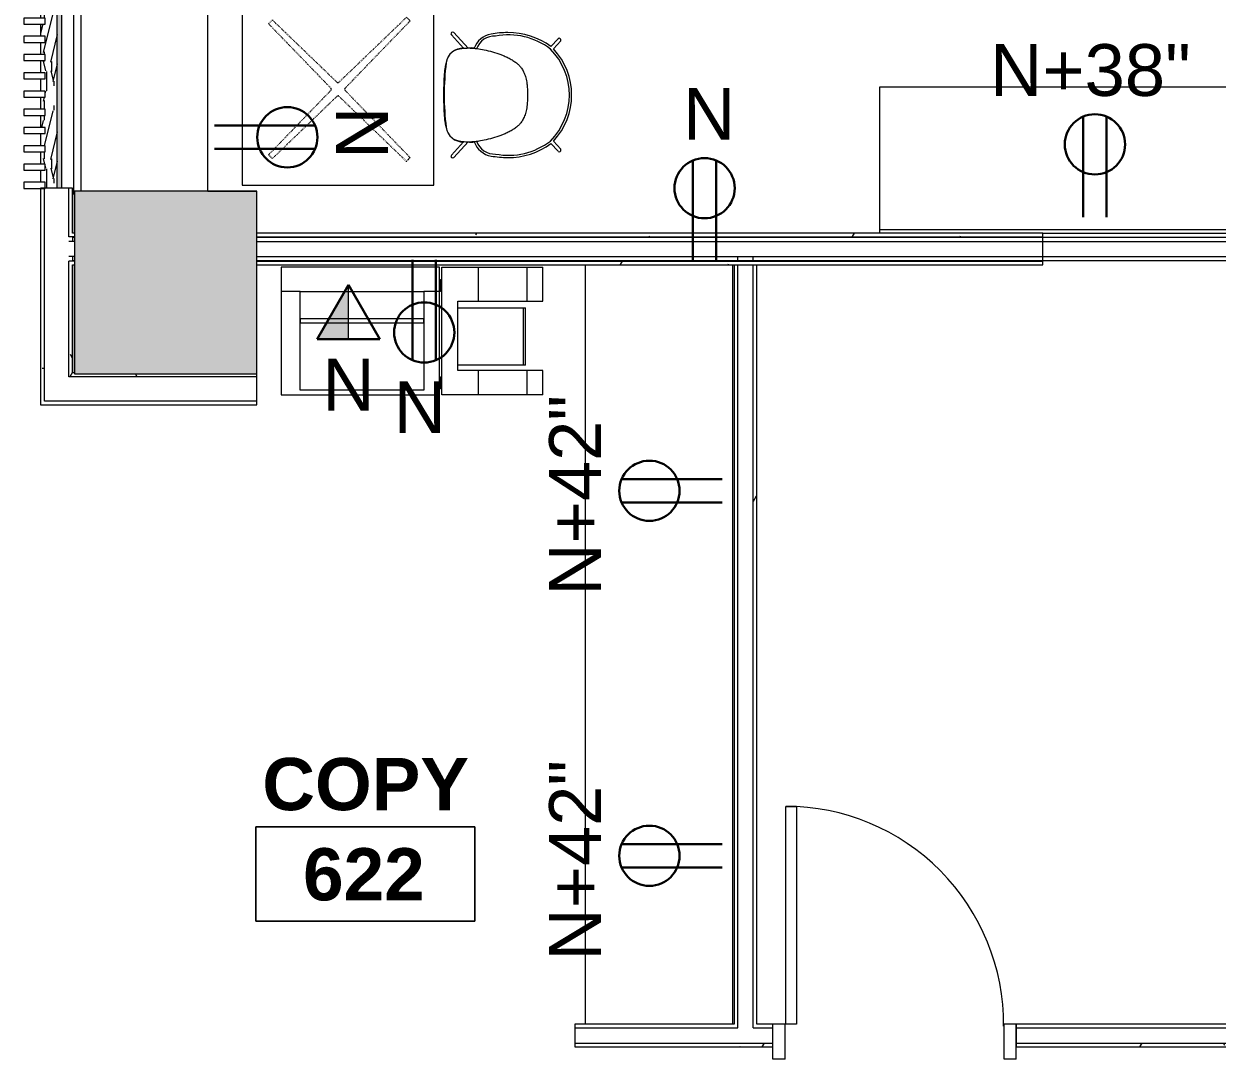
# Model space of a CAD drawing. Header units: inches. Extents: x -1880 to 225, y -1065 to 162.
# Drawn here: x -970.7 to -774.6, y -451.5 to -281.3 of the extents above; entities that cross this region are included whole.
import ezdxf

# ---------------------------------------------------------------- set-up
doc = ezdxf.new("R2010")
doc.units = ezdxf.units.IN
doc.header["$MEASUREMENT"] = 0
doc.linetypes.add('Dash', pattern=[0.25, 0.125, -0.125])
for name, color, linetype, lineweight in [('06_555 11th St - background_dwg', 8, 'Continuous', 9), ('A-ANNO-NOTE', 131, 'Continuous', 30), ('A-AREA-IDEN', 2, 'Continuous', 9), ('A-DOOR', 31, 'Continuous', 13), ('A-DOOR-FRAM', 31, 'Continuous', 20), ('A-GENM', 13, 'Continuous', 9), ('A-WALL', 113, 'Continuous', 13), ('A-WALL-PATT', 111, 'Continuous', 13), ('I-FURN', 30, 'Continuous', 9), ('I-FURN-HDLN', 30, 'Dash', 9), ('I-WALL', 2, 'Continuous', 13), ('Q-CASE', 31, 'Continuous', 9), ('Q-SPCQ', 91, 'Continuous', 9), ('S', 7, 'Continuous', 9), ('S-COLS', 52, 'Continuous', 13)]:
    doc.layers.add(name, color=color, linetype=linetype, lineweight=lineweight)
doc.styles.add('Swis721 Lt BT', font='swissl.ttf', dxfattribs={"height": 8.514638})
doc.styles.add('Swis721 Lt BT_B', font='', dxfattribs={"height": 8.583975})
doc.styles.get('Swis721 Lt BT_B').set_extended_font_data('Swis721 Lt BT', bold=True)
pattern_1 = [(0, (0, 0), (30.72, 7.68), [1.267, -21.773, 1.267, -21.773, -122.88]), (0, (0, 0), (30.72, 7.68), [-46.08, 1.267, -44.813, 1.267, -21.773, -53.76]), (0, (0, 0), (30.72, 7.68), [-115.2, 1.267, -14.093, 1.267, -37.133]), (120, (11.52, 3.84), (-22.011075, 22.7643), [1.267, -21.773, 1.267, -21.773, -122.88]), (120, (11.52, 3.84), (-22.011075, 22.7643), [-46.08, 1.267, -44.813, 1.267, -21.773, -53.76]), (120, (11.52, 3.84), (-22.011075, 22.7643), [-115.2, 1.267, -14.093, 1.267, -37.133]), (240, (15.36, 19.2), (-8.708925, -30.4443), [1.267, -21.773, 1.267, -21.773, -122.88]), (240, (15.36, 19.2), (-8.708925, -30.4443), [-46.08, 1.267, -44.813, 1.267, -21.773, -53.76]), (240, (15.36, 19.2), (-8.708925, -30.4443), [-115.2, 1.267, -14.093, 1.267, -37.133])]

# ---------------------------------------------------------------- blocks, each defined once
blk = doc.blocks.new('Concrete-Rectangular-Column - 30 x30-5170816-FIRST FLOOR POWER _ SIGNAL')
at = {"layer": 'S-COLS', "lineweight": 9}
blk.add_hatch(color=7, dxfattribs=at).paths.add_polyline_path([(-4.89, -15), (15, -15), (15, 15), (-15, 15), (-15, -15)], flags=0)
at = {"layer": 'S-COLS', "color": 8, "lineweight": 20}
for p, q in [((15, 15), (-15, 15)), ((-15, 15), (-15, -15)), ((15, -15), (15, 15)), ((-15, -15), (15, -15))]:
    blk.add_line(p, q, dxfattribs=at)
blk = doc.blocks.new('C-Counter Top - ADJ HEIGHT-6033748-FIRST FLOOR POWER _ SIGNAL')
at = {"layer": 'Q-CASE'}
for p, q in [((77.55, 25), (-47.26, 25)), ((77.55, 0.75), (-47.26, 0.75))]:
    blk.add_line(p, q, dxfattribs=at)
blk = doc.blocks.new('Booth Seat2 - Booth Seat-5982900-FIRST FLOOR POWER _ SIGNAL')
at = {"layer": 'Q-CASE'}
h = blk.add_hatch(dxfattribs=at)
h.set_pattern_fill('FP1_2', color=256, style=0, pattern_type=2)
h.set_pattern_definition([(180, (-949.905, -184.636), (-2e-15, -16), [3.2, -4.8, 1.6, -6.4]), (180, (-961.105, -185.036), (-2e-15, -16), [3.2, -12.8]), (180, (-959.505, -185.836), (-2e-15, -16), [1.6, -14.4]), (180, (-950.705, -186.236), (-2e-15, -16), [0.8, -11.2, 0.8, -3.2]), (180, (-956.305, -187.036), (-2e-15, -16), [3.2, -4.8, 0.8, -7.2]), (180, (-952.305, -187.436), (2e-15, -16), [2.4, -13.6]), (180, (-956.305, -187.836), (-2e-15, -16), [4.8, -11.2]), (180, (-951.505, -188.236), (-2e-15, -16), [3.2, -12.8]), (180, (-957.905, -188.636), (-2e-15, -16), [8, -8]), (180, (-953.105, -189.436), (-2e-15, -16), [1.6, -4.8, 3.2, -6.4]), (180, (-964.305, -189.836), (-2e-15, -16), [3.2, -12.8]), (180, (-961.105, -190.236), (-2e-15, -16), [1.6, -14.4]), (180, (-957.905, -190.636), (-2e-15, -16), [1.6, -14.4]), (180, (-949.905, -191.036), (-2e-15, -16), [3.2, -12.8]), (180, (-957.905, -191.436), (-2e-15, -16), [3.2, -12.8]), (180, (-957.905, -192.236), (-2e-15, -16), [3.2, -3.2, 3.2, -6.4]), (180, (-954.705, -193.036), (-2e-15, -16), [1.6, -8, 3.2, -3.2]), (180, (-957.905, -193.436), (-2e-15, -16), [4.8, -11.2]), (180, (-957.905, -194.236), (-2e-15, -16), [3.2, -12.8]), (180, (-951.505, -194.636), (-2e-15, -16), [4.8, -6.4, 1.6, -3.2]), (180, (-951.505, -195.436), (-2e-15, -16), [8, -8]), (180, (-961.105, -195.836), (-2e-15, -16), [1.6, -14.4]), (180, (-956.305, -196.236), (-2e-15, -16), [3.2, -12.8]), (180, (-953.105, -196.636), (-2e-15, -16), [1.6, -6.4, 1.6, -6.4]), (180, (-951.505, -197.036), (-2e-15, -16), [1.6, -4.8, 3.2, -6.4]), (180, (-954.705, -197.436), (-2e-15, -16), [1.6, -8, 1.6, -4.8]), (180, (-957.905, -197.836), (-2e-15, -16), [4.8, -11.2]), (180, (-951.505, -198.636), (-2e-15, -16), [3.2, -12.8]), (180, (-959.505, -199.036), (-2e-15, -16), [1.6, -14.4]), (180, (-962.705, -199.436), (-2e-15, -16), [1.6, -14.4]), (194.036, (-961.105, -185.836), (-15.99983, 0.00055), [1.648, -64.322]), (194.036, (-962.705, -189.436), (-15.99983, 0.00055), [1.648, -64.322]), (194.036, (-961.105, -199.036), (-15.99983, 0.00055), [1.648, -64.322]), (194.036, (-956.305, -193.036), (-15.99983, 0.00055), [1.648, -64.322]), (194.036, (-959.505, -195.436), (-15.99983, 0.00055), [1.648, -64.322]), (194.036, (-961.105, -194.236), (-15.99983, 0.00055), [1.648, -64.322]), (194.036, (-953.105, -197.036), (-15.99983, 0.00055), [1.648, -64.322]), (194.036, (-959.505, -196.236), (-15.99983, 0.00055), [1.648, -64.322]), (194.036, (-962.705, -190.236), (-15.99983, 0.00055), [3.296, -62.674]), (194.036, (-961.105, -191.436), (-15.99983, 0.00055), [3.296, -62.674]), (194.036, (-961.105, -192.236), (-15.99983, 0.00055), [3.296, -62.674]), (345.964, (-956.305, -187.036), (15.99983, 0.00055), [1.648, -3.296, 1.648, -59.378]), (345.964, (-953.105, -189.436), (15.99983, 0.00055), [1.648, -64.322]), (345.964, (-953.105, -196.636), (15.99983, 0.00055), [3.296, -62.674]), (14.036, (-961.105, -185.036), (15.99983, -0.00055), [1.648, -64.322]), (165.964, (-964.305, -185.036), (-15.99983, -0.00055), [1.648, -64.322]), (165.964, (-959.505, -190.636), (-15.99983, -0.00055), [1.648, -64.322]), (165.964, (-962.705, -193.436), (-15.99983, -0.00055), [1.648, -64.322]), (165.964, (-956.305, -194.636), (-15.99983, -0.00055), [1.648, -64.322]), (165.964, (-954.705, -196.636), (-15.99983, -0.00055), [1.648, -64.322]), (165.964, (-956.305, -197.436), (-15.99983, -0.00055), [1.648, -64.322]), (165.964, (-956.305, -194.636), (-15.99983, -0.00055), [1.648, -64.322]), (165.964, (-961.105, -197.036), (-15.99983, -0.00055), [6.592, -59.378]), (165.964, (-951.505, -186.236), (-15.99983, -0.00055), [6.592, -59.378]), (165.964, (-953.105, -187.436), (-15.99983, -0.00055), [6.592, -59.378]), (165.964, (-954.705, -188.236), (-15.99983, -0.00055), [1.648, -3.296, 3.296, -57.73]), (165.964, (-954.705, -189.436), (-15.99983, -0.00055), [3.296, -3.296, 3.296, -56.082]), (165.964, (-953.105, -191.036), (-15.99983, -0.00055), [6.592, -59.378]), (165.964, (-951.505, -192.236), (-15.99983, -0.00055), [6.592, -59.378]), (165.964, (-951.505, -193.036), (-15.99983, -0.00055), [6.592, -59.378]), (165.964, (-962.705, -197.836), (-15.99983, -0.00055), [1.648, -64.322]), (165.964, (-964.305, -199.436), (-15.99983, -0.00055), [3.296, -62.674]), (165.964, (-954.705, -198.636), (-15.99983, -0.00055), [3.296, -62.674]), (165.964, (-953.105, -184.636), (-15.99983, -0.00055), [6.592, -59.378]), (165.964, (-962.705, -195.836), (-15.99983, -0.00055), [4.944, -61.026]), (165.964, (-964.305, -194.636), (-15.99983, -0.00055), [9.888, -56.082])])
h.paths.add_polyline_path([(-966.9, -174.63), (-837.02, -174.63), (-837.02, -172.64), (-837.94, -172.64), (-837.94, -171.89), (-839.94, -171.89), (-839.94, -172.64), (-840.94, -172.64), (-840.94, -171.89), (-842.94, -171.89), (-842.94, -172.64), (-843.94, -172.64), (-843.94, -171.89), (-845.94, -171.89), (-845.94, -172.64), (-846.94, -172.64), (-846.94, -171.89), (-848.94, -171.89), (-848.94, -172.64), (-849.94, -172.64), (-849.94, -171.89), (-851.94, -171.89), (-851.94, -172.64), (-852.94, -172.64), (-852.94, -171.89), (-854.94, -171.89), (-854.94, -172.64), (-855.94, -172.64), (-855.94, -171.89), (-857.94, -171.89), (-857.94, -172.64), (-858.94, -172.64), (-858.94, -171.89), (-860.94, -171.89), (-860.94, -172.64), (-861.94, -172.64), (-861.94, -171.89), (-863.94, -171.89), (-863.94, -172.64), (-864.94, -172.64), (-864.94, -171.89), (-866.94, -171.89), (-866.94, -172.64), (-867.94, -172.64), (-867.94, -171.89), (-869.94, -171.89), (-869.94, -172.64), (-870.94, -172.64), (-870.94, -171.89), (-872.94, -171.89), (-872.94, -172.64), (-873.94, -172.64), (-873.94, -171.89), (-875.94, -171.89), (-875.94, -172.64), (-876.94, -172.64), (-876.94, -171.89), (-878.94, -171.89), (-878.94, -172.64), (-879.94, -172.64), (-879.94, -171.89), (-881.94, -171.89), (-881.94, -172.64), (-882.94, -172.64), (-882.94, -171.89), (-884.94, -171.89), (-884.94, -172.64), (-885.94, -172.64), (-885.94, -171.89), (-887.94, -171.89), (-887.94, -172.64), (-888.94, -172.64), (-888.94, -171.89), (-890.94, -171.89), (-890.94, -172.64), (-891.94, -172.64), (-891.94, -171.89), (-893.94, -171.89), (-893.94, -172.64), (-894.94, -172.64), (-894.94, -171.89), (-896.94, -171.89), (-896.94, -172.64), (-897.94, -172.64), (-897.94, -171.89), (-899.94, -171.89), (-899.94, -172.64), (-900.94, -172.64), (-900.94, -171.89), (-902.94, -171.89), (-902.94, -172.64), (-903.94, -172.64), (-903.94, -171.89), (-905.94, -171.89), (-905.94, -172.64), (-906.94, -172.64), (-906.94, -171.89), (-908.94, -171.89), (-908.94, -172.64), (-909.94, -172.64), (-909.94, -171.89), (-911.94, -171.89), (-911.94, -172.64), (-912.94, -172.64), (-912.94, -171.89), (-914.94, -171.89), (-914.94, -172.64), (-915.94, -172.64), (-915.94, -171.89), (-917.94, -171.89), (-917.94, -172.64), (-918.94, -172.64), (-918.94, -171.89), (-920.94, -171.89), (-920.94, -172.64), (-921.94, -172.64), (-921.94, -171.89), (-923.94, -171.89), (-923.94, -172.64), (-924.94, -172.64), (-924.94, -171.89), (-926.94, -171.89), (-926.94, -172.64), (-927.94, -172.64), (-927.94, -171.89), (-929.94, -171.89), (-929.94, -172.64), (-930.94, -172.64), (-930.94, -171.89), (-932.94, -171.89), (-932.94, -172.64), (-933.94, -172.64), (-933.94, -171.89), (-935.94, -171.89), (-935.94, -172.64), (-936.94, -172.64), (-936.94, -171.89), (-938.94, -171.89), (-938.94, -172.64), (-939.94, -172.64), (-939.94, -171.89), (-941.94, -171.89), (-941.94, -172.64), (-942.94, -172.64), (-942.94, -171.89), (-944.94, -171.89), (-944.94, -172.64), (-945.94, -172.64), (-945.94, -171.89), (-947.94, -171.89), (-947.94, -172.64), (-948.94, -172.64), (-948.94, -171.89), (-950.94, -171.89), (-950.94, -172.64), (-951.94, -172.64), (-951.94, -171.89), (-953.94, -171.89), (-953.94, -172.64), (-954.94, -172.64), (-954.94, -171.89), (-956.94, -171.89), (-956.94, -172.64), (-957.94, -172.64), (-957.94, -171.89), (-959.94, -171.89), (-959.94, -172.64), (-960.94, -172.64), (-960.94, -171.89), (-962.94, -171.89), (-962.94, -172.64), (-963.94, -172.64), (-963.94, -171.89), (-965.94, -171.89), (-965.94, -172.64), (-966.9, -172.64)], flags=0)
h = blk.add_hatch(dxfattribs=at)
h.set_pattern_fill('FP1_3', color=256, style=0, pattern_type=2)
h.set_pattern_definition([(0, (-949.905, -175.874), (0, 1.394), [3.2, -4.8, 1.6, -6.4]), (0, (-938.705, -175.839), (0, 1.394), [3.2, -12.8]), (0, (-940.305, -175.769), (0, 1.394), [1.6, -14.4]), (0, (-949.105, -175.735), (0, 1.394), [0.8, -11.2, 0.8, -3.2]), (0, (-943.505, -175.665), (0, 1.394), [3.2, -4.8, 0.8, -7.2]), (0, (-947.505, -175.63), (0, 1.394), [2.4, -13.6]), (0, (-943.505, -175.595), (0, 1.394), [4.8, -11.2]), (0, (-948.305, -175.56), (0, 1.394), [3.2, -12.8]), (0, (-941.905, -175.525), (0, 1.394), [8, -8]), (0, (-946.705, -175.456), (0, 1.394), [1.6, -4.8, 3.2, -6.4]), (0, (-935.505, -175.421), (0, 1.394), [3.2, -12.8]), (0, (-938.705, -175.386), (0, 1.394), [1.6, -14.4]), (0, (-941.905, -175.351), (0, 1.394), [1.6, -14.4]), (0, (-949.905, -175.316), (0, 1.394), [3.2, -12.8]), (0, (-941.905, -175.281), (0, 1.394), [3.2, -12.8]), (0, (-941.905, -175.212), (0, 1.394), [3.2, -3.2, 3.2, -6.4]), (0, (-945.105, -175.142), (0, 1.394), [1.6, -8, 3.2, -3.2]), (0, (-941.905, -175.107), (0, 1.394), [4.8, -11.2]), (0, (-941.905, -175.037), (0, 1.394), [3.2, -12.8]), (0, (-948.305, -175.002), (0, 1.394), [4.8, -6.4, 1.6, -3.2]), (0, (-948.305, -174.933), (0, 1.394), [8, -8]), (0, (-938.705, -174.898), (0, 1.394), [1.6, -14.4]), (0, (-943.505, -174.863), (0, 1.394), [3.2, -12.8]), (0, (-946.705, -174.828), (0, 1.394), [1.6, -6.4, 1.6, -6.4]), (0, (-948.305, -174.793), (0, 1.394), [1.6, -4.8, 3.2, -6.4]), (0, (-945.105, -174.758), (0, 1.394), [1.6, -8, 1.6, -4.8]), (0, (-941.905, -174.724), (0, 1.394), [4.8, -11.2]), (0, (-948.305, -174.654), (0, 1.394), [3.2, -12.8]), (0, (-940.305, -174.619), (0, 1.394), [1.6, -14.4]), (0, (-937.105, -174.584), (0, 1.394), [1.6, -14.4]), (1.248, (-938.705, -175.769), (15.9998068, -0.0005245), [1.599, -62.416]), (1.248, (-937.105, -175.456), (15.9998068, -0.0005245), [1.599, -62.416]), (1.248, (-938.705, -174.619), (15.9998068, -0.0005245), [1.599, -62.416]), (1.248, (-943.505, -175.142), (15.9998068, -0.0005245), [1.599, -62.416]), (1.248, (-940.305, -174.933), (15.9998068, -0.0005245), [1.599, -62.416]), (1.248, (-938.705, -175.037), (15.9998068, -0.0005245), [1.599, -62.416]), (1.248, (-946.705, -174.793), (15.9998068, -0.0005245), [1.599, -62.416]), (1.248, (-940.305, -174.863), (15.9998068, -0.0005245), [1.599, -62.416]), (1.248, (-937.105, -175.386), (15.9998068, -0.0005245), [3.198, -60.817]), (1.248, (-938.705, -175.281), (15.9998068, -0.0005245), [3.198, -60.817]), (1.248, (-938.705, -175.212), (15.9998068, -0.0005245), [3.198, -60.817]), (178.752, (-943.505, -175.665), (-15.9998068, -0.0005245), [1.599, -3.198, 1.599, -57.618]), (178.752, (-946.705, -175.456), (-15.9998068, -0.0005245), [1.599, -62.416]), (178.752, (-946.705, -174.828), (-15.9998068, -0.0005245), [3.198, -60.817]), (181.248, (-938.705, -175.839), (-15.9998068, 0.0005245), [1.599, -62.416]), (358.752, (-935.505, -175.839), (15.9998068, 0.0005245), [1.599, -62.416]), (358.752, (-940.305, -175.351), (15.9998068, 0.0005245), [1.599, -62.416]), (358.752, (-937.105, -175.107), (15.9998068, 0.0005245), [1.599, -62.416]), (358.752, (-943.505, -175.002), (15.9998068, 0.0005245), [1.599, -62.416]), (358.752, (-945.105, -174.828), (15.9998068, 0.0005245), [1.599, -62.416]), (358.752, (-943.505, -174.758), (15.9998068, 0.0005245), [1.599, -62.416]), (358.752, (-943.505, -175.002), (15.9998068, 0.0005245), [1.599, -62.416]), (358.752, (-938.705, -174.793), (15.9998068, 0.0005245), [6.397, -57.618]), (358.752, (-948.305, -175.735), (15.9998068, 0.0005245), [6.397, -57.618]), (358.752, (-946.705, -175.63), (15.9998068, 0.0005245), [6.397, -57.618]), (358.752, (-945.105, -175.56), (15.9998068, 0.0005245), [1.599, -3.198, 3.198, -56.019]), (358.752, (-945.105, -175.456), (15.9998068, 0.0005245), [3.198, -3.198, 3.198, -54.42]), (358.752, (-946.705, -175.316), (15.9998068, 0.0005245), [6.397, -57.618]), (358.752, (-948.305, -175.212), (15.9998068, 0.0005245), [6.397, -57.618]), (358.752, (-948.305, -175.142), (15.9998068, 0.0005245), [6.397, -57.618]), (358.752, (-937.105, -174.724), (15.9998068, 0.0005245), [1.599, -62.416]), (358.752, (-935.505, -174.584), (15.9998068, 0.0005245), [3.198, -60.817]), (358.752, (-945.105, -174.654), (15.9998068, 0.0005245), [3.198, -60.817]), (358.752, (-946.705, -175.874), (15.9998068, 0.0005245), [6.397, -57.618]), (358.752, (-937.105, -174.898), (15.9998068, 0.0005245), [4.798, -59.218]), (358.752, (-935.505, -175.002), (15.9998068, 0.0005245), [9.595, -54.42])])
h.paths.add_polyline_path([(-966.9, -175.31), (-837.02, -175.31), (-837.02, -174.63), (-966.9, -174.63)], flags=0)
for p, q in [((-963.94, -171.89), (-965.94, -171.89)), ((-960.94, -171.89), (-962.94, -171.89)), ((-957.94, -171.89), (-959.94, -171.89)), ((-954.94, -171.89), (-956.94, -171.89)), ((-951.94, -171.89), (-953.94, -171.89)), ((-948.94, -171.89), (-950.94, -171.89)), ((-945.94, -171.89), (-947.94, -171.89)), ((-942.94, -171.89), (-944.94, -171.89)), ((-939.94, -171.89), (-941.94, -171.89)), ((-936.94, -171.89), (-938.94, -171.89)), ((-933.94, -171.89), (-935.94, -171.89)), ((-930.94, -171.89), (-932.94, -171.89)), ((-927.94, -171.89), (-929.94, -171.89)), ((-924.94, -171.89), (-926.94, -171.89)), ((-921.94, -171.89), (-923.94, -171.89)), ((-918.94, -171.89), (-920.94, -171.89)), ((-915.94, -171.89), (-917.94, -171.89)), ((-912.94, -171.89), (-914.9, -171.89)), ((-909.94, -171.89), (-911.94, -171.89)), ((-906.94, -171.89), (-908.94, -171.89)), ((-903.94, -171.89), (-905.94, -171.89)), ((-900.94, -171.89), (-902.94, -171.89)), ((-897.94, -171.89), (-899.94, -171.89)), ((-894.94, -171.89), (-896.94, -171.89)), ((-891.94, -171.89), (-893.94, -171.89)), ((-888.94, -171.89), (-890.94, -171.89)), ((-885.94, -171.89), (-887.94, -171.89)), ((-882.94, -171.89), (-884.94, -171.89)), ((-879.94, -171.89), (-881.94, -171.89)), ((-876.94, -171.89), (-878.94, -171.89)), ((-873.94, -171.89), (-875.94, -171.89)), ((-870.94, -171.89), (-872.94, -171.89)), ((-867.94, -171.89), (-869.94, -171.89)), ((-864.94, -171.89), (-866.94, -171.89)), ((-861.94, -171.89), (-863.94, -171.89)), ((-858.94, -171.89), (-860.94, -171.89)), ((-855.94, -171.89), (-857.94, -171.89)), ((-852.94, -171.89), (-854.94, -171.89)), ((-849.94, -171.89), (-851.94, -171.89)), ((-846.94, -171.89), (-848.94, -171.89)), ((-843.94, -171.89), (-845.94, -171.89)), ((-840.94, -171.89), (-842.94, -171.89)), ((-837.94, -171.89), (-839.94, -171.89)), ((-966.9, -174.63), (-837.02, -174.63)), ((-837.02, -175.31), (-966.9, -175.31)), ((-967.9, -177.31), (-967.9, -177.14)), ((-967.9, -177.46), (-967.9, -177.31)), ((-837.02, -177.31), (-967.9, -177.31)), ((-837.02, -178.52), (-967.41, -178.52)), ((-967.41, -199.39), (-837.02, -199.39))]:
    blk.add_line(p, q, dxfattribs=at)
blk = doc.blocks.new('Seating-Guest_Chair-Teknion-BBUC_Iuta-R2013 - Guest Chair-5681006-FIRST FLOOR POWER _ SIGNAL')
at = {"layer": 'I-FURN'}
for p, q in [((-7.71, 6.53), (-10.28, 8.89)), ((-9.9, 9.27), (-7.7, 7.25)), ((7.7, 7.25), (9.9, 9.27)), ((10.28, 8.89), (7.71, 6.53)), ((-9.25, -8.27), (-7.97, -7.09)), ((-7.6, -7.49), (-8.92, -8.7)), ((8.92, -8.7), (7.6, -7.49)), ((7.97, -7.09), (9.25, -8.27))]:
    blk.add_line(p, q, dxfattribs=at)
for centre, radius, start, end in [((-4.95, 7.39), 2.75, 97.044, 182.956), ((0, -32.67), 43.12, 82.956, 97.044), ((4.95, 7.39), 2.75, 357.044, 82.956), ((-10.08, 9.05), 0.265, 135.2457, 218.5337), ((-10.07, 9.07), 0.263, 49.333, 138.3987), ((10.07, 9.07), 0.263, 41.6013, 130.667), ((10.08, 9.05), 0.265, 321.4663, 44.7543), ((-3.94, 6.02), 3.8, 172.3112, 187.6888), ((3.94, 6.02), 3.8, 352.3112, 7.6888), ((-6.52, 2.16), 3.56, 109.4405, 170.5595), ((-6.52, 2.16), 3.18, 109.4405, 183.0368), ((6.52, 2.16), 3.18, 356.9632, 70.5595), ((6.52, 2.16), 3.56, 9.4405, 70.5595), ((7.49, -0.17), 17.76, 170.5595, 179.4405), ((1.44, -0.11), 11.34, 169.3164, 217.4696), ((-1.44, -0.11), 11.34, 322.5304, 10.6836), ((-7.49, -0.17), 17.76, 0.5595, 9.4405), ((1.44, -0.11), 11.71, 179.4405, 216.5595), ((-1.44, -0.11), 11.71, 323.4405, 0.5595), ((0, 0.6), 11.1, 226.7919, 313.2081), ((0, 0.6), 10.73, 225.2186, 314.7814), ((-9.07, -8.46), 0.263, 134.2403, 223.0346), ((-9.06, -8.47), 0.266, 220.0889, 300.981), ((9.06, -8.47), 0.266, 239.019, 319.9111), ((9.07, -8.46), 0.263, 316.9654, 45.7597)]:
    blk.add_arc(centre, radius, start, end, dxfattribs=at)
for points, knots in [([(0, -3.25), (-0.46, -3.25), (-1.1, -3.23), (-1.85, -3.15), (-2.53, -3.04), (-3.26, -2.85), (-3.86, -2.59), (-4.28, -2.35), (-4.51, -2.18), (-4.69, -2.03), (-4.82, -1.92), (-4.94, -1.8), (-5.06, -1.68), (-5.17, -1.55), (-5.31, -1.38), (-5.56, -1.06), (-5.87, -0.56), (-6.21, 0.08), (-6.61, 0.99), (-7.02, 2.17), (-7.37, 3.56), (-7.57, 4.59), (-7.67, 5.35), (-7.72, 5.9), (-7.74, 6.42), (-7.73, 6.92), (-7.7, 7.33), (-7.67, 7.6), (-7.65, 7.76), (-7.62, 7.92), (-7.59, 8.07), (-7.55, 8.22), (-7.52, 8.33), (-7.48, 8.43), (-7.44, 8.54), (-7.4, 8.65), (-7.34, 8.75), (-7.29, 8.85), (-7.23, 8.95), (-7.16, 9.04), (-7.08, 9.14), (-7, 9.23), (-6.92, 9.32), (-6.82, 9.4), (-6.72, 9.49), (-6.61, 9.57), (-6.5, 9.64), (-6.37, 9.72), (-6.23, 9.79), (-6.09, 9.85), (-5.93, 9.92), (-5.76, 9.98), (-5.57, 10.04), (-5.37, 10.09), (-5.16, 10.14), (-4.93, 10.19), (-4.68, 10.24), (-4.41, 10.28), (-4.13, 10.32), (-3.82, 10.35), (-3.49, 10.38), (-3.14, 10.41), (-2.65, 10.44), (-1.97, 10.47), (-1.04, 10.49), (-0.36, 10.5), (0, 10.5)], [-1, -1, -1, -1, -0.96875, -0.953125, -0.9375, -0.90625, -0.875, -0.859375, -0.84375, -0.835938, -0.828125, -0.820312, -0.8125, -0.804688, -0.796875, -0.78125, -0.75, -0.71875, -0.6875, -0.625, -0.5625, -0.5, -0.46875, -0.4375, -0.40625, -0.375, -0.34375, -0.328125, -0.320312, -0.3125, -0.296875, -0.289062, -0.28125, -0.273438, -0.265625, -0.257812, -0.25, -0.242188, -0.234375, -0.226562, -0.21875, -0.210938, -0.203125, -0.195312, -0.1875, -0.179688, -0.171875, -0.164062, -0.15625, -0.148438, -0.140625, -0.132812, -0.125, -0.117188, -0.109375, -0.101562, -0.09375, -0.085938, -0.078125, -0.070312, -0.0625, -0.054688, -0.046875, -0.03125, -0.015625, 0, 0, 0, 0]), ([(0, 10.5), (0.36, 10.5), (1.04, 10.49), (1.97, 10.47), (2.65, 10.44), (3.14, 10.41), (3.49, 10.38), (3.82, 10.35), (4.13, 10.32), (4.41, 10.28), (4.68, 10.24), (4.93, 10.19), (5.16, 10.14), (5.37, 10.09), (5.57, 10.04), (5.76, 9.98), (5.93, 9.92), (6.09, 9.85), (6.23, 9.79), (6.37, 9.72), (6.5, 9.64), (6.61, 9.57), (6.72, 9.49), (6.82, 9.4), (6.92, 9.32), (7, 9.23), (7.08, 9.14), (7.16, 9.04), (7.23, 8.95), (7.29, 8.85), (7.34, 8.75), (7.4, 8.65), (7.44, 8.54), (7.48, 8.43), (7.52, 8.33), (7.55, 8.22), (7.58, 8.1), (7.61, 7.99), (7.63, 7.88), (7.65, 7.76), (7.67, 7.6), (7.7, 7.33), (7.73, 6.92), (7.74, 6.42), (7.71, 5.73), (7.61, 4.8), (7.37, 3.56), (7.02, 2.17), (6.61, 0.99), (6.21, 0.08), (5.87, -0.56), (5.56, -1.06), (5.31, -1.38), (5.17, -1.55), (5.06, -1.68), (4.94, -1.8), (4.82, -1.92), (4.69, -2.03), (4.51, -2.18), (4.28, -2.35), (3.86, -2.59), (3.26, -2.85), (2.53, -3.04), (1.85, -3.15), (1.1, -3.23), (0.46, -3.25), (0, -3.25)], [-1, -1, -1, -1, -0.984375, -0.96875, -0.953125, -0.945312, -0.9375, -0.929688, -0.921875, -0.914062, -0.90625, -0.898438, -0.890625, -0.882812, -0.875, -0.867188, -0.859375, -0.851562, -0.84375, -0.835938, -0.828125, -0.820312, -0.8125, -0.804688, -0.796875, -0.789062, -0.78125, -0.773438, -0.765625, -0.757812, -0.75, -0.742188, -0.734375, -0.726562, -0.71875, -0.710938, -0.703125, -0.695312, -0.6875, -0.679688, -0.671875, -0.65625, -0.625, -0.59375, -0.5625, -0.5, -0.4375, -0.375, -0.3125, -0.28125, -0.25, -0.21875, -0.203125, -0.195312, -0.1875, -0.179688, -0.171875, -0.164062, -0.15625, -0.140625, -0.125, -0.09375, -0.0625, -0.046875, -0.03125, 0, 0, 0, 0])]:
    blk.add_open_spline(points, degree=3, knots=knots, dxfattribs=at)
blk = doc.blocks.new('wood panelling1 - wood panelling-5983107-FIRST FLOOR POWER _ SIGNAL')
at = {"layer": 'A-GENM', "lineweight": 20}
for p, q in [((-967.19, -175.33), (-970.69, -175.33)), ((-970.69, -175.33), (-970.69, -176.33)), ((-970.69, -176.33), (-967.19, -176.33)), ((-967.19, -176.33), (-967.19, -175.33)), ((-967.19, -178.33), (-970.69, -178.33)), ((-970.69, -178.33), (-970.69, -179.33)), ((-967.19, -179.33), (-967.19, -178.33)), ((-970.69, -179.33), (-967.19, -179.33)), ((-967.19, -181.33), (-970.69, -181.33)), ((-970.69, -181.33), (-970.69, -182.33)), ((-970.69, -182.33), (-967.19, -182.33)), ((-967.19, -182.33), (-967.19, -181.33)), ((-967.19, -184.33), (-970.69, -184.33)), ((-970.69, -184.33), (-970.69, -185.33)), ((-967.19, -185.33), (-967.19, -184.33)), ((-970.69, -185.33), (-967.19, -185.33)), ((-967.19, -187.33), (-970.69, -187.33)), ((-970.69, -187.33), (-970.69, -188.33)), ((-967.19, -188.33), (-967.19, -187.33)), ((-970.69, -188.33), (-967.19, -188.33)), ((-967.19, -190.33), (-970.69, -190.33)), ((-970.69, -190.33), (-970.69, -191.33)), ((-970.69, -191.33), (-967.19, -191.33)), ((-967.19, -191.33), (-967.19, -190.33)), ((-967.19, -193.33), (-970.69, -193.33)), ((-970.69, -193.33), (-970.69, -194.33)), ((-967.19, -194.33), (-967.19, -193.33)), ((-970.69, -194.33), (-967.19, -194.33)), ((-967.19, -196.33), (-970.69, -196.33)), ((-970.69, -196.33), (-970.69, -197.33)), ((-970.69, -197.33), (-967.19, -197.33)), ((-967.19, -197.33), (-967.19, -196.33)), ((-967.19, -199.33), (-970.69, -199.33)), ((-970.69, -199.33), (-970.69, -200.33)), ((-967.19, -200.33), (-967.19, -199.33)), ((-970.69, -200.33), (-967.19, -200.33)), ((-967.19, -202.33), (-970.69, -202.33)), ((-970.69, -202.33), (-970.69, -203.33)), ((-970.69, -203.33), (-967.19, -203.33)), ((-967.19, -203.33), (-967.19, -202.33)), ((-967.19, -205.33), (-970.69, -205.33)), ((-970.69, -205.33), (-970.69, -206.33)), ((-967.19, -206.33), (-967.19, -205.33)), ((-970.69, -206.33), (-967.19, -206.33)), ((-967.19, -208.33), (-970.69, -208.33)), ((-970.69, -208.33), (-970.69, -209.33)), ((-970.69, -209.33), (-967.19, -209.33)), ((-967.19, -209.33), (-967.19, -208.33)), ((-967.19, -211.33), (-970.69, -211.33)), ((-970.69, -211.33), (-970.69, -212.33)), ((-967.19, -212.33), (-967.19, -211.33)), ((-970.69, -212.33), (-967.19, -212.33)), ((-967.19, -214.33), (-970.69, -214.33)), ((-970.69, -214.33), (-970.69, -215.33)), ((-970.69, -215.33), (-967.19, -215.33)), ((-967.19, -215.33), (-967.19, -214.33)), ((-967.19, -217.33), (-970.69, -217.33)), ((-970.69, -217.33), (-970.69, -218.33)), ((-967.19, -218.33), (-967.19, -217.33)), ((-970.69, -218.33), (-967.19, -218.33)), ((-967.19, -220.33), (-970.69, -220.33)), ((-970.69, -220.33), (-970.69, -221.33)), ((-970.69, -221.33), (-967.19, -221.33)), ((-967.19, -221.33), (-967.19, -220.33)), ((-967.19, -223.33), (-970.69, -223.33)), ((-970.69, -223.33), (-970.69, -224.33)), ((-967.19, -224.33), (-967.19, -223.33)), ((-970.69, -224.33), (-967.19, -224.33)), ((-967.19, -226.33), (-970.69, -226.33)), ((-970.69, -226.33), (-970.69, -227.33)), ((-970.69, -227.33), (-967.19, -227.33)), ((-967.19, -227.33), (-967.19, -226.33)), ((-967.19, -229.33), (-970.69, -229.33)), ((-970.69, -229.33), (-970.69, -230.33)), ((-967.19, -230.33), (-967.19, -229.33)), ((-970.69, -230.33), (-967.19, -230.33)), ((-967.19, -232.33), (-970.69, -232.33)), ((-970.69, -232.33), (-970.69, -233.33)), ((-970.69, -233.33), (-967.19, -233.33)), ((-967.19, -233.33), (-967.19, -232.33)), ((-967.19, -235.33), (-970.69, -235.33)), ((-970.69, -235.33), (-970.69, -236.33)), ((-967.19, -236.33), (-967.19, -235.33)), ((-970.69, -236.33), (-967.19, -236.33)), ((-967.19, -238.33), (-970.69, -238.33)), ((-970.69, -238.33), (-970.69, -239.33)), ((-967.19, -239.33), (-967.19, -238.33)), ((-970.69, -239.33), (-967.19, -239.33)), ((-967.19, -241.33), (-970.69, -241.33)), ((-970.69, -241.33), (-970.69, -242.33)), ((-970.69, -242.33), (-967.19, -242.33)), ((-967.19, -242.33), (-967.19, -241.33)), ((-967.19, -244.33), (-970.69, -244.33)), ((-970.69, -244.33), (-970.69, -245.33)), ((-967.19, -245.33), (-967.19, -244.33)), ((-970.69, -245.33), (-967.19, -245.33)), ((-967.19, -247.33), (-970.69, -247.33)), ((-970.69, -247.33), (-970.69, -248.33)), ((-970.69, -248.33), (-967.19, -248.33)), ((-967.19, -248.33), (-967.19, -247.33)), ((-967.19, -250.33), (-970.69, -250.33)), ((-970.69, -250.33), (-970.69, -251.33)), ((-967.19, -251.33), (-967.19, -250.33)), ((-970.69, -251.33), (-967.19, -251.33)), ((-967.19, -253.33), (-970.69, -253.33)), ((-970.69, -253.33), (-970.69, -254.33)), ((-970.69, -254.33), (-967.19, -254.33)), ((-967.19, -254.33), (-967.19, -253.33)), ((-967.19, -256.33), (-970.69, -256.33)), ((-970.69, -256.33), (-970.69, -257.33)), ((-967.19, -257.33), (-967.19, -256.33)), ((-970.69, -257.33), (-967.19, -257.33)), ((-967.19, -259.33), (-970.69, -259.33)), ((-970.69, -259.33), (-970.69, -260.33)), ((-970.69, -260.33), (-967.19, -260.33)), ((-967.19, -260.33), (-967.19, -259.33)), ((-967.19, -262.33), (-970.69, -262.33)), ((-970.69, -262.33), (-970.69, -263.33)), ((-967.19, -263.33), (-967.19, -262.33)), ((-970.69, -263.33), (-967.19, -263.33)), ((-967.19, -265.33), (-970.69, -265.33)), ((-970.69, -265.33), (-970.69, -266.33)), ((-970.69, -266.33), (-967.19, -266.33)), ((-967.19, -266.33), (-967.19, -265.33)), ((-967.19, -268.33), (-970.69, -268.33)), ((-970.69, -268.33), (-970.69, -269.33)), ((-967.19, -269.33), (-967.19, -268.33)), ((-970.69, -269.33), (-967.19, -269.33)), ((-967.19, -271.33), (-970.69, -271.33)), ((-970.69, -271.33), (-970.69, -272.33)), ((-970.69, -272.33), (-967.19, -272.33)), ((-967.19, -272.33), (-967.19, -271.33)), ((-967.19, -274.33), (-970.69, -274.33)), ((-970.69, -274.33), (-970.69, -275.33)), ((-967.19, -275.33), (-967.19, -274.33)), ((-970.69, -275.33), (-967.19, -275.33)), ((-967.19, -277.33), (-970.69, -277.33)), ((-970.69, -277.33), (-970.69, -278.33)), ((-970.69, -278.33), (-967.19, -278.33)), ((-967.19, -278.33), (-967.19, -277.33)), ((-967.19, -280.33), (-970.69, -280.33)), ((-970.69, -280.33), (-970.69, -281.33)), ((-967.19, -281.33), (-967.19, -280.33)), ((-970.69, -281.33), (-967.19, -281.33)), ((-967.19, -283.33), (-970.69, -283.33)), ((-970.69, -283.33), (-970.69, -284.33)), ((-970.69, -284.33), (-967.19, -284.33)), ((-967.19, -284.33), (-967.19, -283.33)), ((-967.19, -286.33), (-970.69, -286.33)), ((-970.69, -286.33), (-970.69, -287.33)), ((-967.19, -287.33), (-967.19, -286.33)), ((-970.69, -287.33), (-967.19, -287.33)), ((-967.19, -289.33), (-970.69, -289.33)), ((-970.69, -289.33), (-970.69, -290.33)), ((-967.19, -290.33), (-967.19, -289.33)), ((-970.69, -290.33), (-967.19, -290.33)), ((-967.19, -292.33), (-970.69, -292.33)), ((-970.69, -292.33), (-970.69, -293.33)), ((-970.69, -293.33), (-967.19, -293.33)), ((-967.19, -293.33), (-967.19, -292.33)), ((-967.19, -295.33), (-970.69, -295.33)), ((-970.69, -295.33), (-970.69, -296.33)), ((-967.19, -296.33), (-967.19, -295.33)), ((-970.69, -296.33), (-967.19, -296.33)), ((-967.19, -298.33), (-970.69, -298.33)), ((-970.69, -298.33), (-970.69, -299.33)), ((-970.69, -299.33), (-967.19, -299.33)), ((-967.19, -299.33), (-967.19, -298.33)), ((-967.19, -301.33), (-970.69, -301.33)), ((-970.69, -301.33), (-970.69, -302.33)), ((-967.19, -302.33), (-967.19, -301.33)), ((-970.69, -302.33), (-967.19, -302.33)), ((-967.19, -304.33), (-970.69, -304.33)), ((-970.69, -304.33), (-970.69, -305.33)), ((-970.69, -305.33), (-967.19, -305.33)), ((-967.19, -305.33), (-967.19, -304.33)), ((-967.19, -307.33), (-970.69, -307.33)), ((-970.69, -307.33), (-970.69, -308.33)), ((-967.19, -308.33), (-967.19, -307.33)), ((-970.69, -308.33), (-967.19, -308.33))]:
    blk.add_line(p, q, dxfattribs=at)
blk = doc.blocks.new('Table-Coffee-Teknion-BBCTQ_Cosmos-R2013 - 28 3_8_ High-5677610-FIRST FLOOR POWER _ SIGNAL')
at = {"layer": 'I-FURN'}
for p, q in [((15.75, 15.75), (-15.75, 15.75)), ((-15.75, 15.75), (-15.75, -15.75)), ((15.75, -15.75), (15.75, 15.75)), ((-15.75, -15.75), (15.75, -15.75))]:
    blk.add_line(p, q, dxfattribs=at)
at = {"layer": 'I-FURN-HDLN'}
for p, q in [((-1.13, 0.14), (-11.39, 10.78)), ((-10.76, 11.4), (-0.14, 1.13)), ((0.14, 1.13), (10.76, 11.4)), ((11.39, 10.78), (1.13, 0.14)), ((-11.85, -11.25), (-1.13, -0.13)), ((-0.14, -1.13), (-11.24, -11.86)), ((11.24, -11.86), (0.14, -1.14)), ((1.14, -0.14), (11.83, -11.27))]:
    blk.add_line(p, q, dxfattribs=at)
for centre, radius, start, end in [((0, 0), 15.68, 133.3474, 136.5718), ((0, 0), 15.68, 43.4282, 46.6466), ((-1.29, 0), 0.206, 319.2979, 41.4043), ((1.29, 0), 0.206, 138.6476, 223.8329), ((1.29, 0.13), 0.206, 192.9728, 220.6901), ((0, -1.29), 0.206, 47.5735, 131.4196), ((0, 0), 16.34, 223.5345, 226.5404), ((0, 0), 16.34, 313.4535, 316.3691)]:
    blk.add_arc(centre, radius, start, end, dxfattribs=at)
blk.add_ellipse((0, 1.29), major_axis=(0.205, 0), ratio=0.990705, start_param=3.984084, end_param=5.440708, dxfattribs=at)
blk = doc.blocks.new('C-L SHAPE COUNTER TOP - C-L SHAPE COUNTER TOP-5996938-FIRST FLOOR POWER _ SIGNAL')
at = {"layer": 'Q-CASE'}
for p, q in [((262, 0), (121.17, 0)), ((121.17, -0.5), (288.85, -0.5)), ((288.85, -0.5), (288.85, 0)), ((288.85, -24), (288.85, -0.5)), ((24, -24), (288.85, -24))]:
    blk.add_line(p, q, dxfattribs=at)
blk = doc.blocks.new('A-Copier-Floor - A-Copier-Floor-4036613-FIRST FLOOR POWER _ SIGNAL')
at = {"layer": 'Q-SPCQ'}
for p, q in [((-30.09, 11.47), (-27.49, 11.47)), ((-30.09, 11.47), (-30.09, 7.47)), ((-27.49, 11.47), (-19.49, 11.47)), ((-27.49, 11.47), (-27.49, 7.47)), ((-19.49, 11.47), (-13.49, 11.47)), ((-19.49, 11.47), (-19.49, 7.47)), ((-13.49, 11.47), (-13.49, -9.53)), ((-13.29, 10.49), (-13.29, 8.47)), ((-13.29, 10.49), (-13.1, 10.49)), ((12.91, 11.47), (-13.09, 11.47)), ((-13.09, 11.47), (-13.09, -5.51)), ((-10.52, -5.51), (-10.52, 10.67)), ((-10.52, 10.67), (9.82, 10.67)), ((9.82, 10.67), (9.82, -5.51)), ((12.91, -5.51), (12.91, 11.47)), ((-13.1, 8.47), (-13.29, 8.47)), ((-30.09, 7.47), (-27.49, 7.47)), ((-27.49, 7.47), (-19.49, 7.47)), ((-27.26, 6.6), (-26.84, 6.6)), ((-27.26, 6.6), (-27.26, -2.84)), ((-26.84, 6.6), (-16.13, 6.6)), ((-26.84, -2.84), (-26.84, 6.6)), ((-19.49, 7.47), (-16.13, 7.47)), ((-16.13, 7.47), (-16.13, -3.97)), ((9.82, -0.4), (-10.52, -0.4)), ((-10.52, -0.4), (-10.52, -1.03)), ((-10.52, -1.03), (9.82, -1.03)), ((9.82, -1.03), (9.82, -0.4)), ((-26.84, -2.84), (-27.26, -2.84)), ((-16.13, -2.84), (-26.84, -2.84)), ((-27.49, -3.97), (-30.09, -3.97)), ((-30.09, -3.97), (-30.09, -9.53)), ((-19.49, -3.97), (-27.49, -3.97)), ((-27.49, -3.97), (-27.49, -9.53)), ((-16.13, -3.97), (-19.49, -3.97)), ((-19.49, -3.97), (-19.49, -9.53)), ((-13.29, -5.51), (-13.29, -7.53)), ((-13.29, -5.51), (-13.1, -5.51)), ((-13.09, -5.51), (-10.52, -5.51)), ((-13.09, -5.51), (-13.09, -9.53)), ((9.82, -5.51), (-10.52, -5.51)), ((9.82, -5.51), (12.91, -5.51)), ((12.91, -9.53), (12.91, -5.51)), ((-13.1, -7.53), (-13.29, -7.53)), ((-27.49, -9.53), (-30.09, -9.53)), ((-19.49, -9.53), (-27.49, -9.53)), ((-13.49, -9.53), (-19.49, -9.53)), ((-13.09, -9.53), (12.91, -9.53))]:
    blk.add_line(p, q, dxfattribs=at)
blk = doc.blocks.new('Single Flush - OTJ_SOLIDFLUSH_ALUM-6091294-FIRST FLOOR POWER _ SIGNAL')
at = {"layer": 'A-DOOR', "lineweight": 20}
for p, q in [((16.15625, -1.875), (17.90625, -1.875)), ((16.15625, -37.6875), (16.15625, -1.875)), ((17.90625, -1.875), (17.90625, -37.6875)), ((17.90625, -37.6875), (16.15625, -37.6875))]:
    blk.add_line(p, q, dxfattribs=at)
at = {"layer": 'A-DOOR', "lineweight": 9}
blk.add_arc((17.90625, -1.875), 35.8125, 179.5, 270, dxfattribs=at)
at = {"layer": 'A-DOOR-FRAM'}
for p, q in [((-20, 3.875), (-20, -1.875)), ((-20, 3.875), (-18, 3.875)), ((-18, 3.875), (-18, -1.875)), ((18.000004, 3.875), (18.000004, -1.875)), ((18.000004, 3.875), (20.000004, 3.875)), ((20.000004, 3.875), (20.000004, -1.875)), ((-20, -1.875), (-18, -1.875)), ((18.000004, -1.875), (20.000004, -1.875))]:
    blk.add_line(p, q, dxfattribs=at)
blk = doc.blocks.new('06_555 11th St - background_dwg-4793957-FIRST FLOOR POWER _ SIGNAL')
at = {"layer": 'S'}
for p, q in [((2437.63, 2653.72), (2445.68, 2653.72)), ((2415.68, 2646.85), (2415.68, 2653.22)), ((2415.68, 2623.85), (2415.68, 2641.6))]:
    blk.add_line(p, q, dxfattribs=at)
blk = doc.blocks.new('Room Tag - Room Name and Number-3379422-FIRST FLOOR POWER _ SIGNAL')
at = {"layer": 'A-AREA-IDEN'}
for p, q in [((-0.1881, -0.1636), (-0.1881, -0.0018)), ((-0.1881, -0.0018), (0.1869, -0.0018)), ((0.1869, -0.0018), (-0.1881, -0.0018)), ((-0.1881, -0.0018), (-0.1881, -0.1636)), ((0.1869, -0.0018), (0.1869, -0.1636)), ((0.1869, -0.1636), (0.1869, -0.0018)), ((0.1869, -0.1636), (-0.1881, -0.1636)), ((-0.1881, -0.1636), (0.1869, -0.1636))]:
    blk.add_line(p, q, dxfattribs=at)

msp = doc.modelspace()

# ---------------------------------------------------------------- hatches: boundary and pattern name
at = {"layer": 'A-ANNO-NOTE', "lineweight": 9}
msp.add_hatch(color=256, dxfattribs=at).paths.add_polyline_path([(-917.31, -333.1), (-917.31, -324.17), (-922.47, -333.1), (-920.06, -333.1)], flags=0)
at = {"layer": 'A-WALL-PATT', "lineweight": 9}
h = msp.add_hatch(dxfattribs=at)
h.set_pattern_fill('FP1_1', color=256, style=0, pattern_type=2)
h.set_pattern_definition(pattern_1)
h.paths.add_polyline_path([(-967.94, -343.92), (-967.31, -343.92), (-967.31, -308.29), (-967.94, -308.29), (-967.94, -343.29)], flags=0)
h = msp.add_hatch(dxfattribs=at)
h.set_pattern_fill('FP1_1', color=256, style=0, pattern_type=2)
h.set_pattern_definition(pattern_1)
h.paths.add_polyline_path([(-963.31, -339.29), (-962.69, -339.29), (-962.69, -320.29), (-963.31, -320.29), (-963.31, -338.67)], flags=0)
h.paths.add_polyline_path([(-962.69, -316.29), (-962.71, -308.29), (-963.31, -308.29), (-963.31, -316.29)], flags=0)
h = msp.add_hatch(dxfattribs=at)
h.set_pattern_fill('FP1_1', color=256, style=0, pattern_type=2)
h.set_pattern_definition(pattern_1)
h.paths.add_polyline_path([(-962.69, -316.29), (-962.37, -316.29), (-962.37, -315.67), (-962.69, -315.67)], flags=0)
h.paths.add_polyline_path([(-803.22, -316.29), (-803.22, -315.67), (-932.37, -315.67), (-932.37, -316.29), (-830.06, -316.29)], flags=0)
h = msp.add_hatch(dxfattribs=at)
h.set_pattern_fill('FP1_1', color=256, style=0, pattern_type=2)
h.set_pattern_definition(pattern_1)
h.paths.add_polyline_path([(-669.23, -317.04), (-662.38, -317.04), (-662.38, -316.42), (-803.22, -316.42), (-803.22, -317.04), (-677.59, -317.04)], flags=0)
h.paths.add_polyline_path([(-565.22, -317.04), (-541.22, -317.04), (-541.22, -316.42), (-632.38, -316.42), (-632.38, -317.04), (-574.14, -317.04)], flags=0)
h = msp.add_hatch(dxfattribs=at)
h.set_pattern_fill('FP1_1', color=256, style=0, pattern_type=2)
h.set_pattern_definition(pattern_1)
h.paths.add_polyline_path([(-575.24, -320.17), (-541.22, -320.17), (-541.22, -319.54), (-632.38, -319.54), (-632.38, -320.17), (-577.26, -320.17)], flags=0)
h.paths.add_polyline_path([(-711.03, -320.17), (-662.38, -320.17), (-662.38, -319.54), (-803.22, -319.54), (-803.22, -320.17)], flags=0)
h = msp.add_hatch(dxfattribs=at)
h.set_pattern_fill('FP1_1', color=256, style=0, pattern_type=2)
h.set_pattern_definition(pattern_1)
h.paths.add_polyline_path([(-830.06, -320.92), (-803.22, -320.92), (-803.22, -320.29), (-932.37, -320.29), (-932.37, -320.92), (-844.81, -320.92)], flags=0)
h.paths.add_polyline_path([(-962.69, -320.92), (-962.37, -320.92), (-962.37, -320.29), (-962.69, -320.29)], flags=0)
h = msp.add_hatch(dxfattribs=at)
h.set_pattern_fill('FP1_1', color=256, style=0, pattern_type=2)
h.set_pattern_definition(pattern_1)
h.paths.add_polyline_path([(-850.19, -445.73), (-850.19, -320.92), (-850.81, -320.92), (-850.81, -445.73)], flags=0)
h = msp.add_hatch(dxfattribs=at)
h.set_pattern_fill('FP1_1', color=256, style=0, pattern_type=2)
h.set_pattern_definition(pattern_1)
h.paths.add_polyline_path([(-932.39, -339.29), (-932.39, -338.8), (-962.37, -338.8), (-962.37, -338.67), (-962.69, -338.67), (-962.69, -339.29), (-945.14, -339.29)], flags=0)
h = msp.add_hatch(dxfattribs=at)
h.set_pattern_fill('FP1_1', color=256, style=0, pattern_type=2)
h.set_pattern_definition(pattern_1)
h.paths.add_polyline_path([(-807.56, -446.36), (-632.13, -446.36), (-632.13, -445.73), (-807.56, -445.73)], flags=0)
h.paths.add_polyline_path([(-617.47, -446.36), (-617.47, -445.73), (-629.63, -445.73), (-629.63, -446.36)], flags=0)
h.paths.add_polyline_path([(-847.56, -446.36), (-847.56, -445.73), (-850.81, -445.73), (-850.81, -446.36), (-850.19, -446.36)], flags=0)
h.paths.add_polyline_path([(-878.44, -446.36), (-853.31, -446.36), (-853.31, -445.73), (-880.15, -445.73), (-880.15, -446.36)], flags=0)
h = msp.add_hatch(dxfattribs=at)
h.set_pattern_fill('FP1_1', color=256, style=0, pattern_type=2)
h.set_pattern_definition(pattern_1)
h.paths.add_polyline_path([(-711.03, -449.48), (-617.47, -449.48), (-617.47, -448.86), (-807.56, -448.86), (-807.56, -449.48), (-791.76, -449.48)], flags=0)
h.paths.add_polyline_path([(-853.44, -449.48), (-847.56, -449.48), (-847.56, -448.86), (-880.15, -448.86), (-880.15, -449.48), (-854.19, -449.48)], flags=0)

# ---------------------------------------------------------------- linework, layer by layer
at = {"layer": 'A-ANNO-NOTE'}
for p, q in [((-939.35, -298.01), (-922.82, -298.01)), ((-796.56, -313.06), (-796.56, -296.54)), ((-792.73, -313.06), (-792.73, -296.54)), ((-939.35, -301.85), (-922.82, -301.85)), ((-860.72, -320.27), (-860.72, -303.74)), ((-856.89, -320.27), (-856.89, -303.74)), ((-906.8, -320.06), (-906.8, -336.58)), ((-902.97, -320.06), (-902.97, -336.58)), ((-917.31, -324.17), (-922.47, -333.1)), ((-917.31, -324.17), (-912.16, -333.1)), ((-912.16, -333.1), (-922.47, -333.1)), ((-855.9, -356.13), (-872.43, -356.13)), ((-855.9, -359.97), (-872.43, -359.97)), ((-855.9, -416.13), (-872.43, -416.13)), ((-855.9, -419.97), (-872.43, -419.97))]:
    msp.add_line(p, q, dxfattribs=at)
at = {"layer": 'A-ANNO-NOTE', "lineweight": 9}
for p, q in [((-917.31, -324.17), (-922.47, -333.1)), ((-917.31, -333.1), (-917.31, -324.17)), ((-922.47, -333.1), (-917.31, -333.1))]:
    msp.add_line(p, q, dxfattribs=at)
at = {"layer": 'A-ANNO-NOTE'}
for centre in [(-927.38, -299.93), (-794.64, -301.1), (-858.8, -308.3), (-904.88, -332.02), (-867.87, -358.05), (-867.87, -418.05)]:
    msp.add_circle(centre, 4.95, dxfattribs=at)
at = {"layer": 'A-WALL'}
for p, q in [((-967.31, -343.29), (-967.31, -308.29)), ((-963.31, -316.29), (-963.31, -308.29)), ((-962.37, -316.29), (-963.31, -316.29)), ((-962.37, -317.04), (-963.31, -317.04)), ((-932.37, -316.29), (-803.22, -316.29)), ((-932.37, -317.04), (-662.38, -317.04)), ((-962.37, -319.54), (-963.31, -319.54)), ((-932.37, -319.54), (-662.38, -319.54)), ((-853.31, -320.17), (-853.31, -319.54)), ((-850.81, -320.17), (-850.81, -319.54)), ((-963.31, -339.29), (-963.31, -320.29)), ((-962.37, -320.29), (-963.31, -320.29)), ((-932.37, -320.29), (-803.22, -320.29)), ((-853.31, -446.36), (-853.31, -320.92)), ((-850.81, -446.36), (-850.81, -320.92)), ((-932.39, -339.29), (-963.31, -339.29)), ((-932.39, -343.29), (-967.31, -343.29)), ((-880.15, -446.36), (-853.31, -446.36)), ((-850.81, -446.36), (-847.56, -446.36)), ((-807.56, -446.36), (-632.13, -446.36)), ((-880.15, -448.86), (-847.56, -448.86)), ((-807.56, -448.86), (-617.47, -448.86))]:
    msp.add_line(p, q, dxfattribs=at)
at = {"layer": 'I-WALL'}
for p, q in [((-967.94, -308.29), (-967.94, -343.92)), ((-962.69, -308.29), (-967.94, -308.29)), ((-962.69, -315.67), (-962.69, -308.29)), ((-962.37, -315.67), (-962.69, -315.67)), ((-803.22, -315.67), (-932.37, -315.67)), ((-803.22, -320.92), (-803.22, -315.67)), ((-962.37, -316.42), (-962.69, -316.42)), ((-962.69, -316.42), (-962.69, -317.04)), ((-662.38, -316.42), (-932.37, -316.42)), ((-962.69, -319.54), (-962.69, -320.17)), ((-962.69, -320.17), (-962.37, -320.17)), ((-962.69, -338.67), (-962.69, -320.92)), ((-962.69, -320.92), (-962.37, -320.92)), ((-932.37, -320.17), (-662.38, -320.17)), ((-932.37, -320.92), (-803.22, -320.92)), ((-853.94, -320.92), (-853.94, -445.73)), ((-850.19, -445.73), (-850.19, -320.92)), ((-962.37, -338.67), (-962.69, -338.67)), ((-932.39, -343.92), (-932.39, -338.8)), ((-967.94, -343.92), (-932.39, -343.92)), ((-853.94, -445.73), (-880.15, -445.73)), ((-880.15, -445.73), (-880.15, -449.48)), ((-847.56, -445.73), (-850.19, -445.73)), ((-847.56, -449.48), (-847.56, -445.73)), ((-632.76, -445.73), (-807.56, -445.73)), ((-807.56, -445.73), (-807.56, -449.48)), ((-880.15, -449.48), (-847.56, -449.48)), ((-807.56, -449.48), (-617.47, -449.48))]:
    msp.add_line(p, q, dxfattribs=at)

# ---------------------------------------------------------------- block references
at = {"layer": '06_555 11th St - background_dwg', "color": 7}
msp.add_blockref('06_555 11th St - background_dwg-4793957-FIRST FLOOR POWER _ SIGNAL', (-3378.07, -2962.51), dxfattribs=at)
at = {"layer": 'A-AREA-IDEN', "xscale": 95.99999999999994, "yscale": 95.99999999999994, "zscale": 95.99999999999994}
msp.add_blockref('Room Tag - Room Name and Number-3379422-FIRST FLOOR POWER _ SIGNAL', (-914.52, -413.11), dxfattribs=at)
at = {"layer": 'A-DOOR', "rotation": 180}
msp.add_blockref('Single Flush - OTJ_SOLIDFLUSH_ALUM-6091294-FIRST FLOOR POWER _ SIGNAL', (-827.56, -447.61), dxfattribs=at)
at = {"layer": 'A-GENM'}
msp.add_blockref('wood panelling1 - wood panelling-5983107-FIRST FLOOR POWER _ SIGNAL', (0, 0), dxfattribs=at)
at = {"layer": 'I-FURN'}
for name, p, rotation in [('Table-Coffee-Teknion-BBCTQ_Cosmos-R2013 - 28 3_8_ High-5677610-FIRST FLOOR POWER _ SIGNAL', (-919.06, -292.04), 90.00000000000011), ('Seating-Guest_Chair-Teknion-BBUC_Iuta-R2013 - Guest Chair-5681006-FIRST FLOOR POWER _ SIGNAL', (-891.15, -292.99), 89.99999999999979)]:
    msp.add_blockref(name, p, dxfattribs=dict(at, rotation=rotation))
at = {"layer": 'Q-CASE'}
for name, p, rotation in [('Booth Seat2 - Booth Seat-5982900-FIRST FLOOR POWER _ SIGNAL', (-1139.82, 658.61), 90.00000000000011), ('C-L SHAPE COUNTER TOP - C-L SHAPE COUNTER TOP-5996938-FIRST FLOOR POWER _ SIGNAL', (-541.22, -315.67), 180), ('C-Counter Top - ADJ HEIGHT-6033748-FIRST FLOOR POWER _ SIGNAL', (-853.44, -398.47), 90.00000000000011)]:
    msp.add_blockref(name, p, dxfattribs=dict(at, rotation=rotation))
at = {"layer": 'Q-SPCQ', "rotation": 180}
msp.add_blockref('A-Copier-Floor - A-Copier-Floor-4036613-FIRST FLOOR POWER _ SIGNAL', (-915.47, -330.82), dxfattribs=at)
at = {"layer": 'S-COLS', "lineweight": 9}
msp.add_blockref('Concrete-Rectangular-Column - 30 x30-5170816-FIRST FLOOR POWER _ SIGNAL', (-947.37, -323.8), dxfattribs=at)

# ---------------------------------------------------------------- texts
at = {"layer": 'A-ANNO-NOTE', "lineweight": 9, "attachment_point": 2, "line_spacing_factor": 1.00667, "style": 'Swis721 Lt BT'}
for s, insert, char_height, width in [('N+38"', (-795.38, -284.62), 8.515, 40.824), ('N', (-858.07, -291.82), 8.51, 10.044), ('N', (-917.31, -336.35), 8.51, 10.044), ('N', (-905.62, -340.05), 8.51, 10.044)]:
    msp.add_mtext(s, dxfattribs=dict(at, insert=insert, char_height=char_height, width=width))
at = {"layer": 'A-ANNO-NOTE', "lineweight": 9, "attachment_point": 2, "rotation": 90, "line_spacing_factor": 1.00667, "style": 'Swis721 Lt BT'}
for s, insert, char_height, width in [('N', (-919.36, -299.19), 8.51, 10.044), ('N+42"', (-884.35, -358.79), 8.515, 40.824), ('N+42"', (-884.35, -418.79), 8.515, 40.824)]:
    msp.add_mtext(s, dxfattribs=dict(at, insert=insert, char_height=char_height, width=width))
at = {"layer": 'A-AREA-IDEN', "char_height": 8.584, "attachment_point": 2, "line_spacing_factor": 0.998538, "style": 'Swis721 Lt BT_B'}
for s, insert, width in [('COPY', (-914.51, -401.97), 37.8), ('622', (-914.8, -416.8), 23.004)]:
    msp.add_mtext(s, dxfattribs=dict(at, insert=insert, width=width))

doc.saveas('drawing.dxf')
